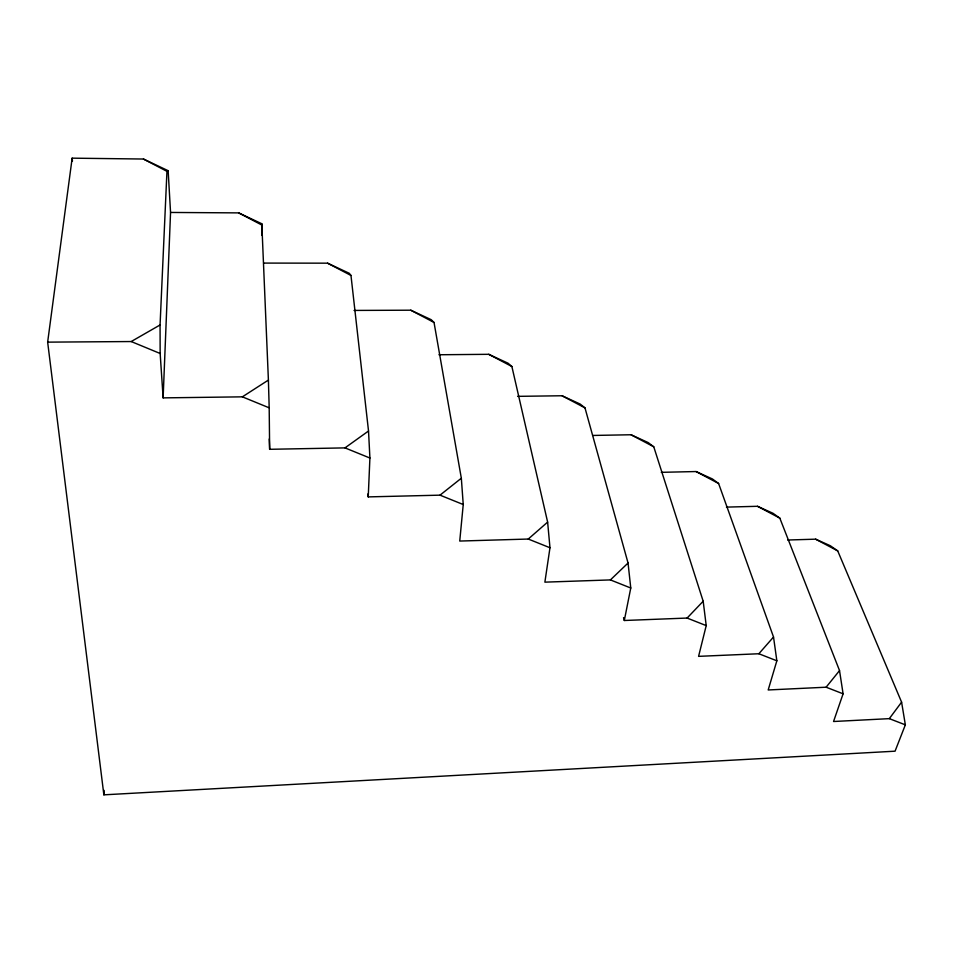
<?xml version="1.0" encoding="UTF-8"?>
<svg xmlns="http://www.w3.org/2000/svg" width="953" height="953" viewBox="0 0 953 953"><rect width="100%" height="100%" fill="white"/><g stroke="black" fill="none" stroke-linecap="round" stroke-linejoin="round"><path stroke-width="1.43" d="M905.35 724.84L889.316 718.645L833.553 721.504L843.095 693.808L826.12 687.208L768.189 689.96L776.85 660.798L758.862 653.746L698.585 656.355L706.221 625.609L687.113 618.056L624.31 620.498L630.767 588.013L610.42 579.912L544.878 582.152L549.976 547.749L528.26 539.041L459.739 541.054L463.241 504.53L440.012 495.155L368.239 496.894L369.907 458.024L344.986 447.886L269.651 449.304L269.187 407.824L242.372 396.841L163.13 397.877L170.551 212.448L168.145 170.706L143.45 159.032L72.154 158.162L47.65 342.139L103.865 794.838L895.058 751.19L905.35 724.84L901.598 702.158L837.723 550.905L830.361 545.759L815.637 539.172L787.666 540.017M163.13 397.877L160.152 353.492L160.068 324.973L166.954 171.337L168.145 170.706M103.865 794.838L104.151 790.382M889.316 718.645L901.598 702.158M826.12 687.208L839.533 670.59L779.828 518.146L772.99 513.274L757.504 506.293L726.436 507.115M758.862 653.746L773.526 637.021L718.61 483.505L712.379 478.942L696.059 471.544L661.275 472.331M687.113 618.056L703.183 601.236L653.77 446.814L648.231 442.609L631.017 434.759L592.957 435.45M610.42 579.912L628.051 563.02L584.987 407.896L580.222 404.096L562.032 395.757L517.598 396.353M528.26 539.041L547.63 522.113L511.88 366.524L508.02 363.2L488.758 354.313L438.952 354.754M440.012 495.155L461.335 478.227L434.032 322.471L431.197 319.684L410.767 310.201L354.039 310.428M344.986 447.886L368.525 431.006L350.978 275.465L349.298 273.308L327.582 263.171L263.838 263.088M242.372 396.841L268.401 380.08L261.813 223.752L238.679 212.888L170.551 212.448M47.65 342.139L131.204 341.543L160.068 324.973M131.204 341.543L160.152 353.492M143.45 159.032L166.954 171.337M238.679 212.888L262.158 225.206M327.582 263.171L350.978 275.465M410.767 310.201L434.032 322.471M488.758 354.313L511.88 366.524M562.032 395.757L584.987 407.896M631.017 434.759L653.77 446.814M696.059 471.544L718.61 483.505M757.504 506.293L779.828 518.146M815.637 539.172L837.723 550.905M623.548 617.639L624.31 620.498M839.533 670.59L843.095 693.808M773.526 637.021L776.85 660.798M703.183 601.236L706.221 625.609M628.051 563.02L630.767 588.013M367.918 493.928L368.239 496.894M72.154 158.162L72.452 161.128M547.63 522.113L549.976 547.749M461.335 478.227L463.241 504.53M368.525 431.006L369.907 458.024M269.246 438.964L269.651 449.304M268.401 380.08L269.187 407.824M261.813 223.752L261.98 235.415"/></g></svg>
